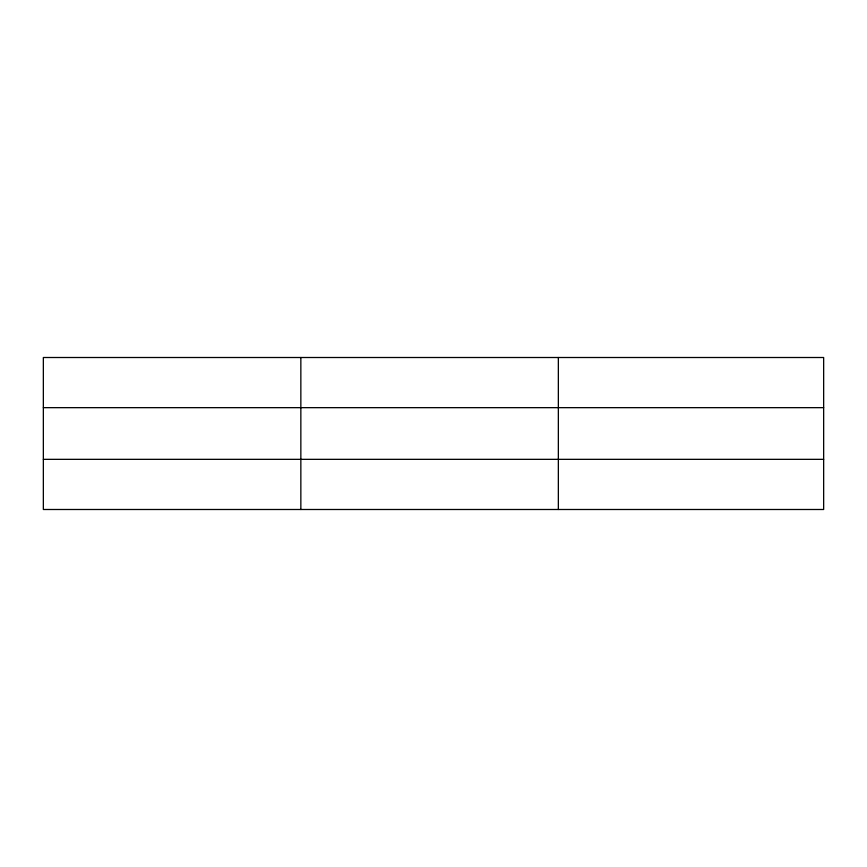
<?xml version="1.0" encoding="UTF-8"?>
<svg xmlns="http://www.w3.org/2000/svg" width="867" height="867" viewBox="0 0 867 867"><rect width="100%" height="100%" fill="white"/><g stroke="black" fill="none" stroke-linecap="round" stroke-linejoin="round"><path stroke-width="1.3" d="M300.849 357.507L300.849 509.493M558.348 357.507L558.348 509.493M823.65 459.337L823.65 509.493L43.35 509.493L43.35 357.507L823.65 357.507L823.65 459.337L43.35 459.337M43.35 407.663L823.65 407.663"/></g></svg>
